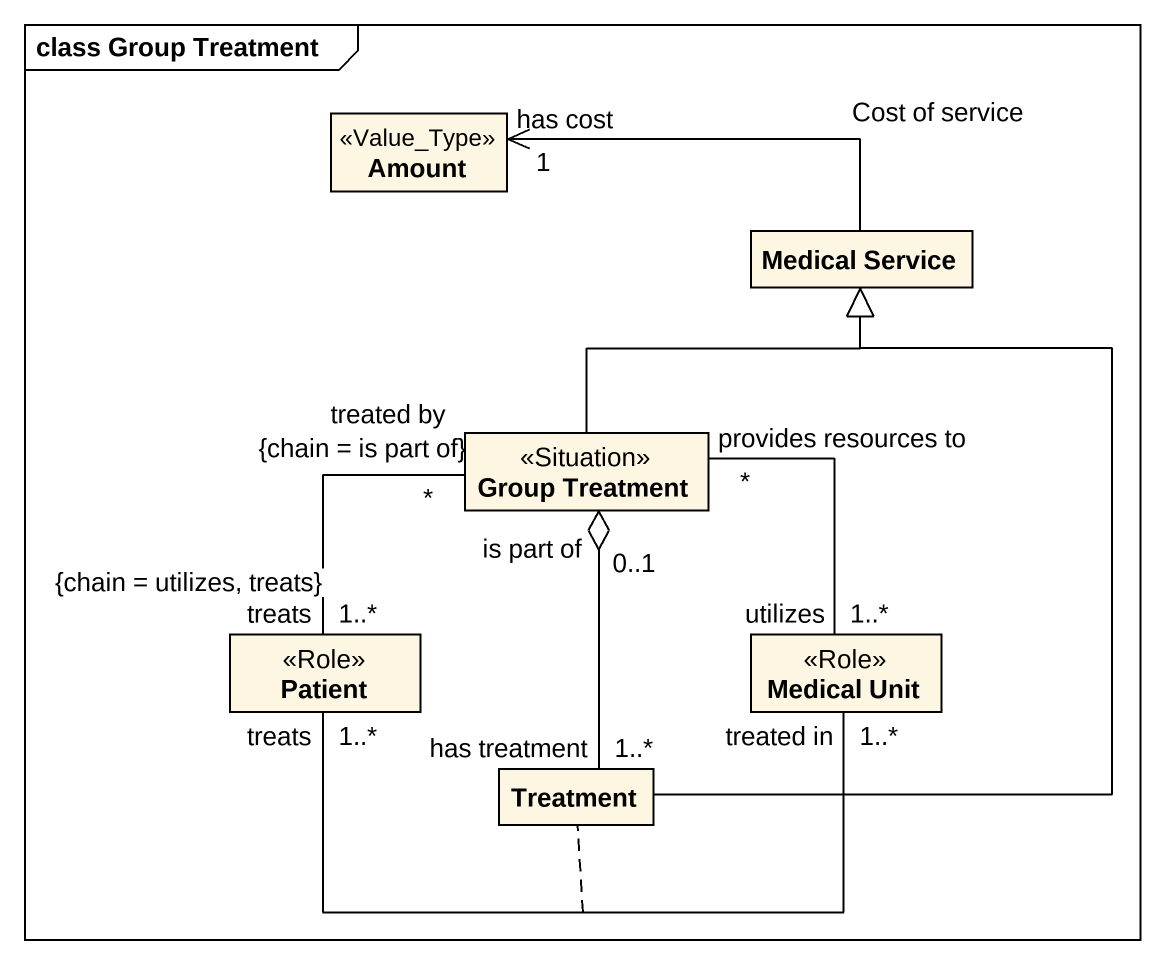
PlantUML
@startuml
mainframe class Group Treatment
hide circle
hide empty members
class Amount <<Value_Type>>
class "Medical Service" as Medical_Service
class "Group Treatment" as Group_Treatment <<Situation>>
class Patient <<Role>>
class "Medical Unit" as Medical_Unit <<Role>>
class Treatment
Medical_Service -left-> "has cost\n1" Amount : Cost of service
Group_Treatment -up-|> Medical_Service
Group_Treatment "treated by\n{chain = is part of}\n*" -- "treats\n1..*\n{chain = utilizes, treats}" Patient
Group_Treatment "provides resources to\n*" -- "utilizes\n1..*" Medical_Unit
Group_Treatment "0..1\nis part of" o-- "1..*\nhas treatment" Treatment
Patient "treats\n1..*" -right- "treated in\n1..*" Medical_Unit
(Patient, Medical_Unit) .. Treatment
Treatment -up-|> Medical_Service
@enduml
